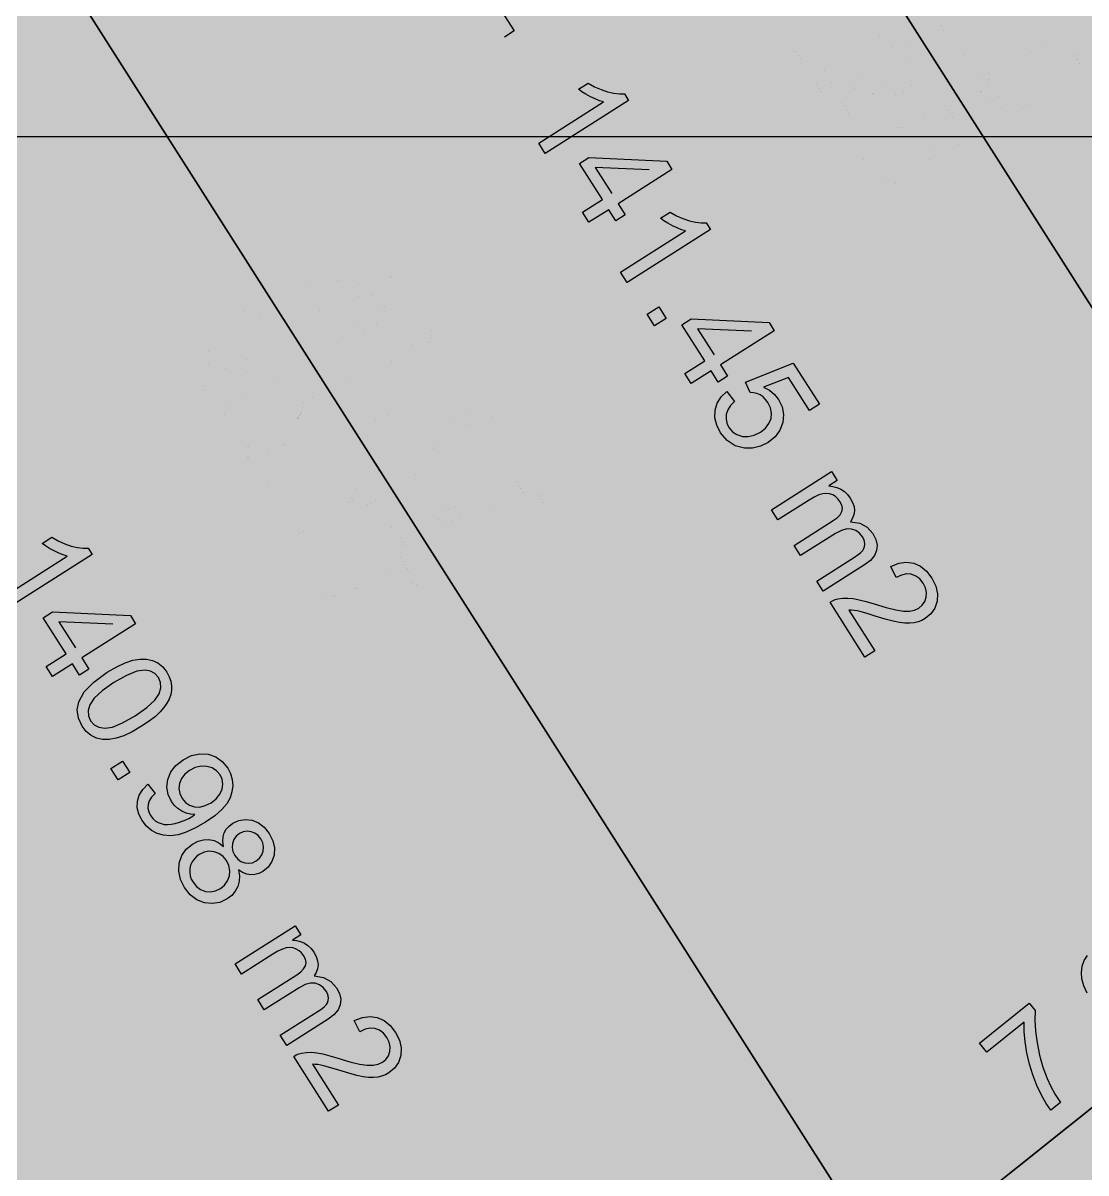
# Model space of a CAD drawing. Extents: x -5280327 to 29700, y -3925683 to 5564800.
# Drawn here: x 20297 to 20720.4, y 3385.5 to 3843.6 of the extents above; entities that cross this region are included whole.
import ezdxf

# ---------------------------------------------------------------- set-up
doc = ezdxf.new("R2010")
doc.units = 0
doc.linetypes.add('6', pattern=[2640.874023, 1320.437012, -1320.437012])
doc.layers.get('0').update_dxf_attribs({"linetype": 'CONTINUOUS'})
doc.layers.add('31_PREDIOS_TOTAL', color=7, linetype='CONTINUOUS')
doc.layers.add('LOTES', color=7, linetype='CONTINUOUS')

msp = doc.modelspace()

# ---------------------------------------------------------------- linework, layer by layer
at = {"color": 7, "linetype": '6', "const_width": 10343.08}
msp.add_lwpolyline([(0, 29405.62), (24528.32, 0)], dxfattribs=at)
msp.add_lwpolyline([(0, 29405.62), (24528.32, 0)], dxfattribs=at)
at = {"color": 7}
msp.add_lwpolyline([(20799.33, 4489.43), (20779.55, 4415.95), (20805.44, 4355.76), (21189.96, 3805.95), (20930.45, 3577.46), (20857.26, 3519), (20652.15, 3355.2), (20641.84, 3346.88), (20427.13, 3173.65), (20212.42, 3000.41), (20189.64, 2982.03), (19991.04, 2837.64), (19768.88, 2676.11), (19556.14, 2521.45), (19546.62, 2514.72), (19322.46, 2356.33), (19098.3, 2197.94), (18722.23, 2788.53), (20799.33, 4489.43)], dxfattribs=at)
msp.add_polyline3d([(18722.23, 2788.53, 33030.86), (19098.3, 2197.94, 33030.86), (19556.14, 2521.45, 33030.86), (20189.64, 2982.03, 33030.86), (20652.15, 3355.2, 33030.86), (20930.45, 3577.46, 33030.86), (21189.96, 3805.95, 33030.86), (20805.44, 4355.76, 33030.86), (20779.55, 4415.95, 33030.86), (20799.33, 4489.43, 33030.86), (21142.34, 4964.97, 33030.86), (21651.22, 5592.52, 33030.86), (22126.06, 6189.91, 33030.86), (22856.18, 7079.67, 33030.86), (22774.56, 7470.11, 33030.86), (22780.59, 7770.15, 33030.86), (22783.68, 8211.55, 33030.86), (22849.99, 8761.66, 33030.86), (22890.09, 9444.59, 33030.86), (22922.17, 9932, 33030.86), (22937.37, 10412.64, 33030.86), (22852.51, 10630.94, 33030.86)], dxfattribs=at)
at = {"layer": '31_PREDIOS_TOTAL', "color": 7, "const_width": 0.00153}
for points in [[(20674.14, 3832.77), (20670.24, 3830.29), (20656.33, 3852.13)], [(20663.82, 3848.98), (20674.14, 3832.77)], [(20628.43, 3803.67), (20624.54, 3801.19), (20610.63, 3823.03), (20610.63, 3823.03), (20611.62, 3823.61), (20612.66, 3824.05), (20613.75, 3824.35), (20613.75, 3824.35), (20615.65, 3824.62), (20617.69, 3824.67), (20619.84, 3824.48), (20619.84, 3824.48), (20622.26, 3824.04), (20625.05, 3823.33), (20628.23, 3822.35), (20628.23, 3822.35), (20633.01, 3820.9), (20636.88, 3819.96), (20639.86, 3819.53), (20639.86, 3819.53), (20642.22, 3819.55), (20644.25, 3819.96), (20645.94, 3820.74), (20645.94, 3820.74), (20647.34, 3821.91), (20648.33, 3823.34), (20648.91, 3825.06), (20648.91, 3825.06), (20649.03, 3826.91), (20648.62, 3828.76), (20647.71, 3830.61), (20647.71, 3830.61), (20646.35, 3832.31), (20644.77, 3833.5), (20642.96, 3834.18), (20642.96, 3834.18), (20641.02, 3834.31), (20639.02, 3833.87), (20636.96, 3832.86), (20634.74, 3837.3), (20634.74, 3837.3), (20637.95, 3838.57), (20641, 3839.01), (20643.9, 3838.6), (20643.9, 3838.6), (20646.58, 3837.39), (20648.99, 3835.41), (20651.12, 3832.66), (20651.12, 3832.66), (20652.71, 3829.52), (20653.43, 3826.45), (20653.28, 3823.45), (20653.28, 3823.45), (20652.36, 3820.7), (20650.77, 3818.39), (20648.51, 3816.52), (20648.51, 3816.52), (20647.14, 3815.77), (20645.66, 3815.21), (20644.09, 3814.85), (20644.09, 3814.85), (20642.37, 3814.68), (20640.46, 3814.72), (20638.34, 3814.97), (20638.34, 3814.97), (20635.78, 3815.49), (20632.52, 3816.34), (20628.55, 3817.52), (20628.55, 3817.52), (20625.36, 3818.5), (20622.98, 3819.18), (20621.41, 3819.56), (20621.41, 3819.56), (20620.26, 3819.75), (20619.16, 3819.85), (20618.12, 3819.88), (20628.43, 3803.67)], [(20681.66, 3831.45), (20684.73, 3827.42), (20684.73, 3827.42), (20683.12, 3825.76), (20682.03, 3824.03), (20681.46, 3822.25), (20681.46, 3822.25), (20681.37, 3820.47), (20681.73, 3818.75), (20682.54, 3817.09), (20682.54, 3817.09), (20683.96, 3815.4), (20685.75, 3814.21), (20687.9, 3813.54), (20687.9, 3813.54), (20690.25, 3813.45), (20692.64, 3814.02), (20695.05, 3815.24), (20695.05, 3815.24), (20697.07, 3816.83), (20698.48, 3818.64), (20699.29, 3820.68), (20699.29, 3820.68), (20699.49, 3822.82), (20699.07, 3824.95), (20698.04, 3827.06), (20698.04, 3827.06), (20697.14, 3828.26), (20696.09, 3829.25), (20694.9, 3830.03), (20694.9, 3830.03), (20693.63, 3830.59), (20692.33, 3830.93), (20691.01, 3831.04), (20689.08, 3835.16), (20708.09, 3842.77), (20718.55, 3826.34), (20714.67, 3823.87), (20706.28, 3837.06), (20696.27, 3833.18), (20696.27, 3833.18), (20698.7, 3831.9), (20700.72, 3830.26), (20702.32, 3828.26), (20702.32, 3828.26), (20703.72, 3825.32), (20704.27, 3822.25), (20703.97, 3819.05), (20703.97, 3819.05), (20702.83, 3816.01), (20700.89, 3813.38), (20698.15, 3811.17), (20698.15, 3811.17), (20695.11, 3809.64), (20691.98, 3808.87), (20688.74, 3808.85), (20688.74, 3808.85), (20685, 3809.8), (20681.82, 3811.85), (20679.2, 3814.97), (20679.2, 3814.97), (20677.69, 3817.97), (20676.97, 3820.96), (20677.04, 3823.93), (20677.04, 3823.93), (20677.87, 3826.75), (20679.41, 3829.26), (20681.66, 3831.45)], [(20604.25, 3833.06), (20608.87, 3836), (20611.81, 3831.38), (20607.19, 3828.44), (20604.25, 3833.06)], [(20635.96, 3802.35), (20639.03, 3798.32), (20639.03, 3798.32), (20637.42, 3796.66), (20636.33, 3794.93), (20635.75, 3793.15), (20635.75, 3793.15), (20635.67, 3791.37), (20636.03, 3789.65), (20636.84, 3787.99), (20636.84, 3787.99), (20638.26, 3786.3), (20640.05, 3785.11), (20642.2, 3784.44), (20642.2, 3784.44), (20644.55, 3784.35), (20646.93, 3784.92), (20649.35, 3786.14), (20649.35, 3786.14), (20651.36, 3787.73), (20652.78, 3789.54), (20653.59, 3791.58), (20653.59, 3791.58), (20653.79, 3793.72), (20653.37, 3795.85), (20652.34, 3797.96), (20652.34, 3797.96), (20651.44, 3799.16), (20650.39, 3800.15), (20649.2, 3800.93), (20649.2, 3800.93), (20647.92, 3801.49), (20646.63, 3801.83), (20645.31, 3801.94), (20643.38, 3806.06), (20662.39, 3813.67), (20672.85, 3797.24), (20668.97, 3794.77), (20660.58, 3807.96), (20650.57, 3804.08), (20650.57, 3804.08), (20653, 3802.8), (20655.02, 3801.16), (20656.61, 3799.16), (20656.61, 3799.16), (20658.02, 3796.21), (20658.57, 3793.14), (20658.27, 3789.95), (20658.27, 3789.95), (20657.13, 3786.9), (20655.19, 3784.28), (20652.45, 3782.07), (20652.45, 3782.07), (20649.41, 3780.54), (20646.27, 3779.77), (20643.04, 3779.75), (20643.04, 3779.75), (20639.29, 3780.7), (20636.12, 3782.74), (20633.5, 3785.87), (20633.5, 3785.87), (20631.99, 3788.87), (20631.26, 3791.86), (20631.34, 3794.83), (20631.34, 3794.83), (20632.17, 3797.65), (20633.71, 3800.16), (20635.96, 3802.35)], [(20418.76, 3723.4), (20414.86, 3720.92), (20400.96, 3742.76), (20400.96, 3742.76), (20401.94, 3743.34), (20402.98, 3743.78), (20404.07, 3744.08), (20404.07, 3744.08), (20405.98, 3744.35), (20408.01, 3744.39), (20410.17, 3744.2), (20410.17, 3744.2), (20412.58, 3743.76), (20415.38, 3743.06), (20418.55, 3742.08), (20418.55, 3742.08), (20423.33, 3740.62), (20427.21, 3739.68), (20430.18, 3739.26), (20430.18, 3739.26), (20432.54, 3739.28), (20434.57, 3739.69), (20436.27, 3740.47), (20436.27, 3740.47), (20437.67, 3741.63), (20438.66, 3743.07), (20439.24, 3744.79), (20439.24, 3744.79), (20439.35, 3746.64), (20438.95, 3748.49), (20438.03, 3750.34), (20438.03, 3750.34), (20436.68, 3752.04), (20435.09, 3753.22), (20433.29, 3753.91), (20433.29, 3753.91), (20431.34, 3754.04), (20429.34, 3753.6), (20427.29, 3752.59), (20425.06, 3757.03), (20425.06, 3757.03), (20428.27, 3758.3), (20431.33, 3758.74), (20434.22, 3758.33), (20434.22, 3758.33), (20436.9, 3757.12), (20439.31, 3755.14), (20441.45, 3752.38), (20441.45, 3752.38), (20443.03, 3749.25), (20443.75, 3746.18), (20443.6, 3743.18), (20443.6, 3743.18), (20442.69, 3740.43), (20441.1, 3738.12), (20438.83, 3736.25), (20438.83, 3736.25), (20437.46, 3735.5), (20435.99, 3734.94), (20434.42, 3734.58), (20434.42, 3734.58), (20432.7, 3734.41), (20430.78, 3734.45), (20428.67, 3734.7), (20428.67, 3734.7), (20426.11, 3735.22), (20422.84, 3736.07), (20418.87, 3737.25), (20418.87, 3737.25), (20415.68, 3738.23), (20413.3, 3738.91), (20411.73, 3739.29), (20411.73, 3739.29), (20410.59, 3739.48), (20409.49, 3739.58), (20408.44, 3739.6), (20418.76, 3723.4)], [(20372.17, 3693.74), (20368.27, 3691.25), (20354.37, 3713.09), (20354.37, 3713.09), (20355.35, 3713.67), (20356.39, 3714.11), (20357.49, 3714.41), (20357.49, 3714.41), (20359.39, 3714.69), (20361.42, 3714.73), (20363.58, 3714.54), (20363.58, 3714.54), (20365.99, 3714.1), (20368.79, 3713.39), (20371.96, 3712.42), (20371.96, 3712.42), (20376.74, 3710.96), (20380.62, 3710.02), (20383.59, 3709.59), (20383.59, 3709.59), (20385.95, 3709.62), (20387.98, 3710.02), (20389.68, 3710.81), (20389.68, 3710.81), (20391.08, 3711.97), (20392.07, 3713.41), (20392.65, 3715.12), (20392.65, 3715.12), (20392.76, 3716.97), (20392.36, 3718.82), (20391.44, 3720.67), (20391.44, 3720.67), (20390.09, 3722.37), (20388.51, 3723.56), (20386.7, 3724.24), (20386.7, 3724.24), (20384.75, 3724.38), (20382.75, 3723.94), (20380.7, 3722.92), (20378.47, 3727.36), (20378.47, 3727.36), (20381.68, 3728.64), (20384.74, 3729.07), (20387.63, 3728.67), (20387.63, 3728.67), (20390.31, 3727.46), (20392.72, 3725.47), (20394.86, 3722.72), (20394.86, 3722.72), (20396.44, 3719.58), (20397.16, 3716.51), (20397.01, 3713.51), (20397.01, 3713.51), (20396.1, 3710.77), (20394.51, 3708.45), (20392.24, 3706.58), (20392.24, 3706.58), (20390.87, 3705.83), (20389.4, 3705.28), (20387.83, 3704.91), (20387.83, 3704.91), (20386.11, 3704.74), (20384.19, 3704.78), (20382.08, 3705.03), (20382.08, 3705.03), (20379.52, 3705.55), (20376.25, 3706.4), (20372.28, 3707.59), (20372.28, 3707.59), (20369.1, 3708.57), (20366.71, 3709.25), (20365.14, 3709.62), (20365.14, 3709.62), (20364, 3709.81), (20362.9, 3709.92), (20361.85, 3709.94), (20372.17, 3693.74)], [(20433.92, 3726.94), (20433.92, 3726.94), (20437.66, 3729.14), (20441.06, 3730.74), (20444.12, 3731.74), (20444.12, 3731.74), (20446.92, 3732.21), (20449.51, 3732.19), (20451.91, 3731.67), (20451.91, 3731.67), (20454.09, 3730.63), (20456, 3729.05), (20457.66, 3726.92), (20457.66, 3726.92), (20458.62, 3725.14), (20459.26, 3723.36), (20459.56, 3721.57), (20459.56, 3721.57), (20459.54, 3719.79), (20459.22, 3718.03), (20458.58, 3716.3), (20458.58, 3716.3), (20457.66, 3714.57), (20456.45, 3712.84), (20454.98, 3711.12), (20454.98, 3711.12), (20453.08, 3709.33), (20450.64, 3707.43), (20447.64, 3705.4), (20447.64, 3705.4), (20443.93, 3703.22), (20440.55, 3701.63), (20437.5, 3700.62), (20437.5, 3700.62), (20434.7, 3700.14), (20432.1, 3700.16), (20429.7, 3700.67), (20429.7, 3700.67), (20427.52, 3701.71), (20425.59, 3703.3), (20423.93, 3705.44), (20423.93, 3705.44), (20422.42, 3708.64), (20421.97, 3711.87), (20422.57, 3715.12), (20422.57, 3715.12), (20424.74, 3719.06), (20428.53, 3723), (20433.92, 3726.94)], [(20436.58, 3722.78), (20431.89, 3719.5), (20428.69, 3716.56), (20426.96, 3713.98), (20426.96, 3713.98), (20426.34, 3711.66), (20426.44, 3709.52), (20427.26, 3707.56), (20427.26, 3707.56), (20428.69, 3705.99), (20430.58, 3705), (20432.96, 3704.59), (20432.96, 3704.59), (20436.03, 3705.06), (20440.04, 3706.72), (20444.99, 3709.57), (20444.99, 3709.57), (20449.68, 3712.86), (20452.89, 3715.79), (20454.61, 3718.38), (20454.61, 3718.38), (20455.23, 3720.7), (20455.12, 3722.85), (20454.27, 3724.83), (20454.27, 3724.83), (20452.91, 3726.4), (20451.17, 3727.38), (20449.07, 3727.78), (20449.07, 3727.78), (20445.74, 3727.3), (20441.58, 3725.63), (20436.58, 3722.78)], [(20387.33, 3697.28), (20387.33, 3697.28), (20391.07, 3699.47), (20394.47, 3701.07), (20397.53, 3702.08), (20397.53, 3702.08), (20400.33, 3702.55), (20402.92, 3702.52), (20405.32, 3702), (20405.32, 3702), (20407.5, 3700.97), (20409.41, 3699.38), (20411.07, 3697.25), (20411.07, 3697.25), (20412.04, 3695.48), (20412.67, 3693.7), (20412.97, 3691.91), (20412.97, 3691.91), (20412.96, 3690.13), (20412.63, 3688.37), (20411.99, 3686.63), (20411.99, 3686.63), (20411.07, 3684.9), (20409.86, 3683.18), (20408.39, 3681.45), (20408.39, 3681.45), (20406.5, 3679.67), (20404.05, 3677.76), (20401.05, 3675.74), (20401.05, 3675.74), (20397.34, 3673.56), (20393.96, 3671.96), (20390.91, 3670.95), (20390.91, 3670.95), (20388.11, 3670.48), (20385.52, 3670.5), (20383.11, 3671.01), (20383.11, 3671.01), (20380.93, 3672.04), (20379.01, 3673.63), (20377.34, 3675.77), (20377.34, 3675.77), (20375.84, 3678.97), (20375.38, 3682.2), (20375.98, 3685.46), (20375.98, 3685.46), (20378.15, 3689.39), (20381.94, 3693.33), (20387.33, 3697.28)], [(20389.99, 3693.11), (20385.31, 3689.83), (20382.1, 3686.9), (20380.37, 3684.31), (20380.37, 3684.31), (20379.75, 3681.99), (20379.85, 3679.85), (20380.67, 3677.9), (20380.67, 3677.9), (20382.1, 3676.32), (20384, 3675.33), (20386.37, 3674.92), (20386.37, 3674.92), (20389.45, 3675.39), (20393.46, 3677.05), (20398.4, 3679.9), (20398.4, 3679.9), (20403.09, 3683.19), (20406.3, 3686.13), (20408.02, 3688.71), (20408.02, 3688.71), (20408.64, 3691.03), (20408.53, 3693.18), (20407.69, 3695.16), (20407.69, 3695.16), (20406.32, 3696.73), (20404.58, 3697.72), (20402.48, 3698.12), (20402.48, 3698.12), (20399.16, 3697.64), (20394.99, 3695.97), (20389.99, 3693.11)], [(20435.42, 3688.63), (20440.04, 3691.57), (20442.99, 3686.95), (20438.37, 3684.01), (20435.42, 3688.63)], [(20451.87, 3662.8), (20449.29, 3666.86), (20475.13, 3683.32), (20475.13, 3683.32), (20473.52, 3683.8), (20471.77, 3684.49), (20469.89, 3685.38), (20469.89, 3685.38), (20468.06, 3686.37), (20466.46, 3687.35), (20465.08, 3688.31), (20469, 3690.81), (20469, 3690.81), (20471.52, 3689.37), (20474.08, 3688.21), (20476.66, 3687.33), (20476.66, 3687.33), (20479.14, 3686.75), (20481.38, 3686.49), (20483.38, 3686.54), (20485.04, 3683.92), (20451.87, 3662.8)], [(20487.37, 3670.42), (20491.26, 3672.91), (20504.88, 3651.52), (20501.73, 3649.51), (20501.73, 3649.51), (20497.91, 3650.03), (20493.61, 3650.22), (20488.82, 3650.08), (20488.82, 3650.08), (20483.86, 3649.61), (20479.03, 3648.77), (20474.32, 3647.58), (20474.32, 3647.58), (20471.02, 3646.48), (20467.66, 3645.07), (20464.25, 3643.35), (20461.6, 3647.52), (20461.6, 3647.52), (20464.5, 3649.09), (20467.97, 3650.58), (20471.99, 3651.99), (20471.99, 3651.99), (20476.34, 3653.19), (20480.78, 3654.04), (20485.32, 3654.57), (20485.32, 3654.57), (20489.74, 3654.76), (20493.86, 3654.66), (20497.67, 3654.24), (20487.37, 3670.42)], [(20388.84, 3658.96), (20393.45, 3661.9), (20396.4, 3657.28), (20391.78, 3654.34), (20388.84, 3658.96)], [(20405.28, 3633.14), (20402.7, 3637.19), (20428.54, 3653.65), (20428.54, 3653.65), (20426.93, 3654.14), (20425.18, 3654.82), (20423.3, 3655.71), (20423.3, 3655.71), (20421.47, 3656.7), (20419.87, 3657.68), (20418.49, 3658.65), (20422.41, 3661.15), (20422.41, 3661.15), (20424.94, 3659.7), (20427.49, 3658.54), (20430.07, 3657.66), (20430.07, 3657.66), (20432.55, 3657.09), (20434.79, 3656.82), (20436.79, 3656.87), (20438.45, 3654.26), (20405.28, 3633.14)], [(20440.78, 3640.76), (20444.67, 3643.24), (20458.29, 3621.85), (20455.14, 3619.85), (20455.14, 3619.85), (20451.32, 3620.36), (20447.02, 3620.55), (20442.23, 3620.42), (20442.23, 3620.42), (20437.27, 3619.94), (20432.44, 3619.11), (20427.73, 3617.92), (20427.73, 3617.92), (20424.43, 3616.81), (20421.07, 3615.4), (20417.66, 3613.69), (20415.01, 3617.86), (20415.01, 3617.86), (20417.92, 3619.43), (20421.38, 3620.91), (20425.4, 3622.32), (20425.4, 3622.32), (20429.75, 3623.52), (20434.19, 3624.38), (20438.73, 3624.9), (20438.73, 3624.9), (20443.15, 3625.1), (20447.27, 3624.99), (20451.08, 3624.58), (20440.78, 3640.76)]]:
    msp.add_lwpolyline(points, dxfattribs=at)
at = {"layer": '31_PREDIOS_TOTAL', "color": 7}
for points in [[(20474.9, 3859.8, 33030.86), (20478.69, 3862.2, 33030.86), (20492.55, 3840.37, 33030.86), (20488.76, 3837.97, 33030.86)], [(20504.97, 3791.64, 33030.86), (20502.39, 3795.7, 33030.86), (20528.26, 3812.13, 33030.86), (20528.26, 3812.13, 33030.86), (20526.64, 3812.61, 33030.86), (20524.9, 3813.3, 33030.86), (20523.02, 3814.2, 33030.86), (20523.02, 3814.2, 33030.86), (20521.2, 3815.19, 33030.86), (20519.59, 3816.17, 33030.86), (20518.21, 3817.14, 33030.86), (20522.14, 3819.63, 33030.86), (20522.14, 3819.63, 33030.86), (20524.66, 3818.18, 33030.86), (20527.21, 3817.02, 33030.86), (20529.8, 3816.14, 33030.86), (20529.8, 3816.14, 33030.86), (20532.27, 3815.56, 33030.86), (20534.51, 3815.29, 33030.86), (20536.51, 3815.33, 33030.86), (20538.17, 3812.72, 33030.86), (20504.97, 3791.64, 33030.86)], [(20519.83, 3768.23, 33030.86), (20527.75, 3773.26, 33030.86), (20518.64, 3787.6, 33030.86), (20522.36, 3789.96, 33030.86), (20553.37, 3788.48, 33030.86), (20555.47, 3785.16, 33030.86), (20534.04, 3771.56, 33030.86), (20536.88, 3767.09, 33030.86), (20533.16, 3764.73, 33030.86), (20530.32, 3769.2, 33030.86), (20522.41, 3764.17, 33030.86), (20519.83, 3768.23, 33030.86)], [(20546.38, 3785.08, 33030.86), (20524.9, 3785.97, 33030.86), (20531.47, 3775.62, 33030.86)], [(20537.58, 3740.26, 33030.86), (20535, 3744.32, 33030.86), (20560.88, 3760.74, 33030.86), (20560.88, 3760.74, 33030.86), (20559.26, 3761.23, 33030.86), (20557.51, 3761.92, 33030.86), (20555.64, 3762.81, 33030.86), (20555.64, 3762.81, 33030.86), (20553.81, 3763.8, 33030.86), (20552.21, 3764.78, 33030.86), (20550.83, 3765.76, 33030.86), (20554.75, 3768.25, 33030.86), (20554.75, 3768.25, 33030.86), (20557.28, 3766.8, 33030.86), (20559.83, 3765.63, 33030.86), (20562.41, 3764.76, 33030.86), (20562.41, 3764.76, 33030.86), (20564.89, 3764.18, 33030.86), (20567.13, 3763.91, 33030.86), (20569.12, 3763.95, 33030.86), (20570.78, 3761.34, 33030.86), (20537.58, 3740.26, 33030.86)], [(20545.63, 3727.59, 33030.86), (20550.25, 3730.52, 33030.86), (20553.19, 3725.9, 33030.86), (20548.56, 3722.96, 33030.86), (20545.63, 3727.59, 33030.86)], [(20560.59, 3704.01, 33030.86), (20568.51, 3709.04, 33030.86), (20559.4, 3723.39, 33030.86), (20563.12, 3725.75, 33030.86), (20594.13, 3724.26, 33030.86), (20596.23, 3720.94, 33030.86), (20574.81, 3707.34, 33030.86), (20577.64, 3702.88, 33030.86), (20573.92, 3700.51, 33030.86), (20571.08, 3704.98, 33030.86), (20563.17, 3699.95, 33030.86), (20560.59, 3704.01, 33030.86)], [(20587.14, 3720.87, 33030.86), (20565.66, 3721.76, 33030.86), (20572.23, 3711.4, 33030.86)], [(20577.3, 3696.84, 33030.86), (20580.36, 3692.8, 33030.86), (20580.36, 3692.8, 33030.86), (20578.75, 3691.14, 33030.86), (20577.65, 3689.42, 33030.86), (20577.08, 3687.63, 33030.86), (20577.08, 3687.63, 33030.86), (20576.99, 3685.85, 33030.86), (20577.35, 3684.13, 33030.86), (20578.15, 3682.48, 33030.86), (20578.15, 3682.48, 33030.86), (20579.58, 3680.78, 33030.86), (20581.36, 3679.59, 33030.86), (20583.51, 3678.92, 33030.86), (20583.51, 3678.92, 33030.86), (20585.86, 3678.83, 33030.86), (20588.25, 3679.39, 33030.86), (20590.67, 3680.61, 33030.86), (20590.67, 3680.61, 33030.86), (20592.68, 3682.19, 33030.86), (20594.1, 3684, 33030.86), (20594.91, 3686.04, 33030.86), (20594.91, 3686.04, 33030.86), (20595.11, 3688.18, 33030.86), (20594.7, 3690.31, 33030.86), (20593.67, 3692.42, 33030.86), (20593.67, 3692.42, 33030.86), (20592.77, 3693.63, 33030.86), (20591.73, 3694.62, 33030.86), (20590.54, 3695.4, 33030.86), (20590.54, 3695.4, 33030.86), (20589.26, 3695.96, 33030.86), (20587.97, 3696.3, 33030.86), (20586.65, 3696.41, 33030.86), (20584.73, 3700.54, 33030.86), (20603.74, 3708.12, 33030.86), (20614.18, 3691.67, 33030.86), (20610.3, 3689.21, 33030.86), (20601.92, 3702.41, 33030.86), (20591.91, 3698.55, 33030.86), (20591.91, 3698.55, 33030.86), (20594.34, 3697.26, 33030.86), (20596.35, 3695.62, 33030.86), (20597.95, 3693.62, 33030.86), (20597.95, 3693.62, 33030.86), (20599.35, 3690.67, 33030.86), (20599.9, 3687.6, 33030.86), (20599.59, 3684.4, 33030.86), (20599.59, 3684.4, 33030.86), (20598.45, 3681.36, 33030.86), (20596.5, 3678.74, 33030.86), (20593.76, 3676.53, 33030.86), (20593.76, 3676.53, 33030.86), (20590.72, 3675.01, 33030.86), (20587.58, 3674.24, 33030.86), (20584.34, 3674.22, 33030.86), (20584.34, 3674.22, 33030.86), (20580.6, 3675.18, 33030.86), (20577.43, 3677.23, 33030.86), (20574.82, 3680.36, 33030.86), (20574.82, 3680.36, 33030.86), (20573.3, 3683.36, 33030.86), (20572.59, 3686.35, 33030.86), (20572.67, 3689.33, 33030.86), (20572.67, 3689.33, 33030.86), (20573.5, 3692.14, 33030.86), (20575.04, 3694.64, 33030.86), (20577.3, 3696.84, 33030.86)], [(20595.07, 3649.7, 33030.86), (20619.02, 3664.91, 33030.86), (20621.32, 3661.27, 33030.86), (20617.96, 3659.14, 33030.86), (20617.96, 3659.14, 33030.86), (20619.59, 3659, 33030.86), (20621.17, 3658.6, 33030.86), (20622.7, 3657.94, 33030.86), (20622.7, 3657.94, 33030.86), (20624.12, 3657.01, 33030.86), (20625.38, 3655.82, 33030.86), (20626.48, 3654.36, 33030.86), (20626.48, 3654.36, 33030.86), (20627.41, 3652.61, 33030.86), (20627.97, 3650.92, 33030.86), (20628.14, 3649.29, 33030.86), (20628.14, 3649.29, 33030.86), (20627.96, 3647.74, 33030.86), (20627.43, 3646.28, 33030.86), (20626.58, 3644.93, 33030.86), (20626.58, 3644.93, 33030.86), (20630.23, 3644.32, 33030.86), (20633.19, 3642.74, 33030.86), (20635.47, 3640.19, 33030.86), (20635.47, 3640.19, 33030.86), (20636.64, 3637.86, 33030.86), (20637.14, 3635.61, 33030.86), (20636.97, 3633.46, 33030.86), (20636.97, 3633.46, 33030.86), (20636.1, 3631.41, 33030.86), (20634.48, 3629.48, 33030.86), (20632.11, 3627.68, 33030.86), (20615.67, 3617.24, 33030.86), (20613.11, 3621.28, 33030.86), (20628.19, 3630.86, 33030.86), (20628.19, 3630.86, 33030.86), (20629.64, 3631.84, 33030.86), (20630.73, 3632.71, 33030.86), (20631.45, 3633.48, 33030.86), (20631.45, 3633.48, 33030.86), (20631.91, 3634.24, 33030.86), (20632.18, 3635.08, 33030.86), (20632.27, 3636.01, 33030.86), (20632.27, 3636.01, 33030.86), (20632.17, 3636.97, 33030.86), (20631.87, 3637.92, 33030.86), (20631.38, 3638.86, 33030.86), (20631.38, 3638.86, 33030.86), (20630.18, 3640.33, 33030.86), (20628.73, 3641.37, 33030.86), (20627.03, 3641.99, 33030.86), (20627.03, 3641.99, 33030.86), (20625.1, 3642.06, 33030.86), (20622.95, 3641.48, 33030.86), (20620.59, 3640.24, 33030.86), (20606.68, 3631.41, 33030.86), (20604.1, 3635.47, 33030.86), (20619.66, 3645.35, 33030.86), (20619.66, 3645.35, 33030.86), (20621.25, 3646.51, 33030.86), (20622.39, 3647.7, 33030.86), (20623.09, 3648.92, 33030.86), (20623.09, 3648.92, 33030.86), (20623.34, 3650.2, 33030.86), (20623.1, 3651.57, 33030.86), (20622.38, 3653.02, 33030.86), (20622.38, 3653.02, 33030.86), (20621.58, 3654.07, 33030.86), (20620.61, 3654.94, 33030.86), (20619.47, 3655.62, 33030.86), (20619.47, 3655.62, 33030.86), (20618.22, 3656.06, 33030.86), (20616.89, 3656.21, 33030.86), (20615.49, 3656.05, 33030.86), (20615.49, 3656.05, 33030.86), (20613.93, 3655.57, 33030.86), (20612.13, 3654.73, 33030.86), (20610.07, 3653.53, 33030.86), (20597.64, 3645.64, 33030.86), (20595.07, 3649.7, 33030.86)], [(20291.35, 3610.72, 33030.86), (20288.77, 3614.78, 33030.86), (20314.64, 3631.21, 33030.86), (20314.64, 3631.21, 33030.86), (20313.02, 3631.69, 33030.86), (20311.28, 3632.38, 33030.86), (20309.4, 3633.28, 33030.86), (20309.4, 3633.28, 33030.86), (20307.57, 3634.27, 33030.86), (20305.97, 3635.25, 33030.86), (20304.59, 3636.22, 33030.86), (20308.52, 3638.71, 33030.86), (20308.52, 3638.71, 33030.86), (20311.04, 3637.26, 33030.86), (20313.59, 3636.1, 33030.86), (20316.17, 3635.22, 33030.86), (20316.17, 3635.22, 33030.86), (20318.65, 3634.64, 33030.86), (20320.89, 3634.37, 33030.86), (20322.89, 3634.41, 33030.86), (20324.55, 3631.8, 33030.86), (20291.35, 3610.72, 33030.86)], [(20636.22, 3593.49, 33030.86), (20632.32, 3591.01, 33030.86), (20618.45, 3612.87, 33030.86), (20618.45, 3612.87, 33030.86), (20619.43, 3613.45, 33030.86), (20620.47, 3613.89, 33030.86), (20621.57, 3614.18, 33030.86), (20621.57, 3614.18, 33030.86), (20623.47, 3614.46, 33030.86), (20625.5, 3614.5, 33030.86), (20627.66, 3614.3, 33030.86), (20627.66, 3614.3, 33030.86), (20630.07, 3613.86, 33030.86), (20632.87, 3613.15, 33030.86), (20636.04, 3612.17, 33030.86), (20636.04, 3612.17, 33030.86), (20640.82, 3610.71, 33030.86), (20644.69, 3609.76, 33030.86), (20647.67, 3609.33, 33030.86), (20647.67, 3609.33, 33030.86), (20650.03, 3609.35, 33030.86), (20652.05, 3609.75, 33030.86), (20653.75, 3610.53, 33030.86), (20653.75, 3610.53, 33030.86), (20655.16, 3611.69, 33030.86), (20656.15, 3613.13, 33030.86), (20656.73, 3614.84, 33030.86), (20656.73, 3614.84, 33030.86), (20656.85, 3616.7, 33030.86), (20656.45, 3618.55, 33030.86), (20655.53, 3620.4, 33030.86), (20655.53, 3620.4, 33030.86), (20654.18, 3622.1, 33030.86), (20652.6, 3623.29, 33030.86), (20650.79, 3623.97, 33030.86), (20650.79, 3623.97, 33030.86), (20648.85, 3624.11, 33030.86), (20646.85, 3623.67, 33030.86), (20644.79, 3622.66, 33030.86), (20642.57, 3627.11, 33030.86), (20642.57, 3627.11, 33030.86), (20645.78, 3628.38, 33030.86), (20648.84, 3628.81, 33030.86), (20651.73, 3628.4, 33030.86), (20651.73, 3628.4, 33030.86), (20654.41, 3627.18, 33030.86), (20656.82, 3625.2, 33030.86), (20658.95, 3622.44, 33030.86), (20658.95, 3622.44, 33030.86), (20660.53, 3619.3, 33030.86), (20661.24, 3616.23, 33030.86), (20661.09, 3613.23, 33030.86), (20661.09, 3613.23, 33030.86), (20660.17, 3610.48, 33030.86), (20658.58, 3608.18, 33030.86), (20656.31, 3606.3, 33030.86), (20656.31, 3606.3, 33030.86), (20654.94, 3605.56, 33030.86), (20653.47, 3605, 33030.86), (20651.89, 3604.64, 33030.86), (20651.89, 3604.64, 33030.86), (20650.17, 3604.47, 33030.86), (20648.26, 3604.52, 33030.86), (20646.15, 3604.77, 33030.86), (20646.15, 3604.77, 33030.86), (20643.58, 3605.3, 33030.86), (20640.32, 3606.15, 33030.86), (20636.35, 3607.34, 33030.86), (20636.35, 3607.34, 33030.86), (20633.17, 3608.32, 33030.86), (20630.79, 3609.01, 33030.86), (20629.21, 3609.39, 33030.86), (20629.21, 3609.39, 33030.86), (20628.07, 3609.58, 33030.86), (20626.97, 3609.68, 33030.86), (20625.93, 3609.71, 33030.86), (20636.22, 3593.49, 33030.86)], [(20306.21, 3587.31, 33030.86), (20314.12, 3592.34, 33030.86), (20305.02, 3606.68, 33030.86), (20308.74, 3609.04, 33030.86), (20339.75, 3607.56, 33030.86), (20341.85, 3604.24, 33030.86), (20320.42, 3590.64, 33030.86), (20323.26, 3586.17, 33030.86), (20319.54, 3583.81, 33030.86), (20316.7, 3588.28, 33030.86), (20308.78, 3583.25, 33030.86), (20306.21, 3587.31, 33030.86)], [(20332.75, 3604.16, 33030.86), (20311.27, 3605.05, 33030.86), (20317.85, 3594.7, 33030.86)], [(20330.56, 3584.99, 33030.86), (20330.56, 3584.99, 33030.86), (20334.3, 3587.17, 33030.86), (20337.7, 3588.77, 33030.86), (20340.77, 3589.77, 33030.86), (20340.77, 3589.77, 33030.86), (20343.56, 3590.23, 33030.86), (20346.16, 3590.21, 33030.86), (20348.56, 3589.69, 33030.86), (20348.56, 3589.69, 33030.86), (20350.73, 3588.65, 33030.86), (20352.64, 3587.06, 33030.86), (20354.3, 3584.93, 33030.86), (20354.3, 3584.93, 33030.86), (20355.26, 3583.15, 33030.86), (20355.89, 3581.37, 33030.86), (20356.19, 3579.58, 33030.86), (20356.19, 3579.58, 33030.86), (20356.17, 3577.8, 33030.86), (20355.84, 3576.04, 33030.86), (20355.21, 3574.3, 33030.86), (20355.21, 3574.3, 33030.86), (20354.28, 3572.58, 33030.86), (20353.07, 3570.85, 33030.86), (20351.59, 3569.13, 33030.86), (20351.59, 3569.13, 33030.86), (20349.7, 3567.35, 33030.86), (20347.25, 3565.44, 33030.86), (20344.25, 3563.42, 33030.86), (20344.25, 3563.42, 33030.86), (20340.53, 3561.25, 33030.86), (20337.15, 3559.66, 33030.86), (20334.09, 3558.66, 33030.86), (20334.09, 3558.66, 33030.86), (20331.3, 3558.19, 33030.86), (20328.7, 3558.21, 33030.86), (20326.3, 3558.72, 33030.86), (20326.3, 3558.72, 33030.86), (20324.12, 3559.76, 33030.86), (20322.2, 3561.35, 33030.86), (20320.53, 3563.5, 33030.86), (20320.53, 3563.5, 33030.86), (20319.03, 3566.7, 33030.86), (20318.59, 3569.93, 33030.86), (20319.19, 3573.18, 33030.86), (20319.19, 3573.18, 33030.86), (20321.37, 3577.11, 33030.86), (20325.16, 3581.05, 33030.86), (20330.56, 3584.99, 33030.86)], [(20333.21, 3580.81, 33030.86), (20328.52, 3577.54, 33030.86), (20325.31, 3574.61, 33030.86), (20323.58, 3572.03, 33030.86), (20323.58, 3572.03, 33030.86), (20322.95, 3569.71, 33030.86), (20323.05, 3567.57, 33030.86), (20323.87, 3565.61, 33030.86), (20323.87, 3565.61, 33030.86), (20325.29, 3564.04, 33030.86), (20327.19, 3563.04, 33030.86), (20329.56, 3562.63, 33030.86), (20329.56, 3562.63, 33030.86), (20332.64, 3563.1, 33030.86), (20336.65, 3564.75, 33030.86), (20341.6, 3567.6, 33030.86), (20341.6, 3567.6, 33030.86), (20346.3, 3570.88, 33030.86), (20349.51, 3573.81, 33030.86), (20351.24, 3576.39, 33030.86), (20351.24, 3576.39, 33030.86), (20351.86, 3578.71, 33030.86), (20351.75, 3580.86, 33030.86), (20350.91, 3582.84, 33030.86), (20350.91, 3582.84, 33030.86), (20349.54, 3584.41, 33030.86), (20347.81, 3585.4, 33030.86), (20345.71, 3585.8, 33030.86), (20345.71, 3585.8, 33030.86), (20342.38, 3585.33, 33030.86), (20338.22, 3583.66, 33030.86), (20333.21, 3580.81, 33030.86)], [(20346.74, 3540.35, 33030.86), (20349.58, 3536.68, 33030.86), (20349.58, 3536.68, 33030.86), (20348.18, 3535.19, 33030.86), (20347.25, 3533.72, 33030.86), (20346.79, 3532.25, 33030.86), (20346.79, 3532.25, 33030.86), (20346.75, 3530.79, 33030.86), (20347.09, 3529.34, 33030.86), (20347.82, 3527.88, 33030.86), (20347.82, 3527.88, 33030.86), (20348.68, 3526.74, 33030.86), (20349.66, 3525.83, 33030.86), (20350.76, 3525.14, 33030.86), (20350.76, 3525.14, 33030.86), (20351.96, 3524.66, 33030.86), (20353.21, 3524.37, 33030.86), (20354.52, 3524.28, 33030.86), (20354.52, 3524.28, 33030.86), (20355.95, 3524.39, 33030.86), (20357.56, 3524.7, 33030.86), (20359.35, 3525.23, 33030.86), (20359.35, 3525.23, 33030.86), (20361.2, 3525.93, 33030.86), (20362.98, 3526.77, 33030.86), (20364.7, 3527.77, 33030.86), (20364.7, 3527.77, 33030.86), (20364.91, 3527.9, 33030.86), (20365.17, 3528.08, 33030.86), (20365.49, 3528.31, 33030.86), (20365.49, 3528.31, 33030.86), (20363.7, 3528.45, 33030.86), (20361.95, 3528.89, 33030.86), (20360.24, 3529.63, 33030.86), (20360.24, 3529.63, 33030.86), (20358.65, 3530.65, 33030.86), (20357.28, 3531.92, 33030.86), (20356.13, 3533.44, 33030.86), (20356.13, 3533.44, 33030.86), (20354.81, 3536.24, 33030.86), (20354.34, 3539.19, 33030.86), (20354.7, 3542.27, 33030.86), (20354.7, 3542.27, 33030.86), (20355.89, 3545.25, 33030.86), (20357.91, 3547.85, 33030.86), (20360.74, 3550.1, 33030.86), (20360.74, 3550.1, 33030.86), (20364.09, 3551.76, 33030.86), (20367.41, 3552.48, 33030.86), (20370.72, 3552.27, 33030.86), (20370.72, 3552.27, 33030.86), (20373.79, 3551.21, 33030.86), (20376.38, 3549.38, 33030.86), (20378.51, 3546.79, 33030.86), (20378.51, 3546.79, 33030.86), (20379.64, 3544.58, 33030.86), (20380.31, 3542.24, 33030.86), (20380.52, 3539.79, 33030.86), (20380.52, 3539.79, 33030.86), (20380.23, 3537.31, 33030.86), (20379.44, 3534.91, 33030.86), (20378.14, 3532.58, 33030.86), (20378.14, 3532.58, 33030.86), (20376.17, 3530.25, 33030.86), (20373.36, 3527.82, 33030.86), (20369.72, 3525.29, 33030.86), (20369.72, 3525.29, 33030.86), (20365.68, 3522.94, 33030.86), (20362.03, 3521.27, 33030.86), (20358.75, 3520.26, 33030.86), (20358.75, 3520.26, 33030.86), (20355.77, 3519.86, 33030.86), (20353, 3520.02, 33030.86), (20350.44, 3520.72, 33030.86), (20350.44, 3520.72, 33030.86), (20348.13, 3521.95, 33030.86), (20346.13, 3523.66, 33030.86), (20344.43, 3525.85, 33030.86), (20344.43, 3525.85, 33030.86), (20343.13, 3528.43, 33030.86), (20342.5, 3531, 33030.86), (20342.56, 3533.56, 33030.86), (20342.56, 3533.56, 33030.86), (20343.29, 3536.01, 33030.86), (20344.68, 3538.28, 33030.86), (20346.74, 3540.35, 33030.86)], [(20332.01, 3546.67, 33030.86), (20336.63, 3549.6, 33030.86), (20339.57, 3544.98, 33030.86), (20334.94, 3542.04, 33030.86), (20332.01, 3546.67, 33030.86)], [(20371.88, 3532.99, 33030.86), (20373.92, 3534.58, 33030.86), (20375.38, 3536.37, 33030.86), (20376.25, 3538.38, 33030.86), (20376.25, 3538.38, 33030.86), (20376.55, 3540.43, 33030.86), (20376.29, 3542.35, 33030.86), (20375.46, 3544.16, 33030.86), (20375.46, 3544.16, 33030.86), (20374.12, 3545.73, 33030.86), (20372.39, 3546.83, 33030.86), (20370.26, 3547.47, 33030.86), (20370.26, 3547.47, 33030.86), (20367.93, 3547.56, 33030.86), (20365.6, 3547.01, 33030.86), (20363.26, 3545.84, 33030.86), (20363.26, 3545.84, 33030.86), (20361.42, 3544.37, 33030.86), (20360.11, 3542.65, 33030.86), (20359.34, 3540.68, 33030.86), (20359.34, 3540.68, 33030.86), (20359.11, 3538.61, 33030.86), (20359.45, 3536.63, 33030.86), (20360.35, 3534.72, 33030.86), (20360.35, 3534.72, 33030.86), (20361.69, 3533.09, 33030.86), (20363.33, 3531.96, 33030.86), (20365.26, 3531.34, 33030.86), (20365.26, 3531.34, 33030.86), (20367.39, 3531.27, 33030.86), (20369.6, 3531.82, 33030.86), (20371.88, 3532.99, 33030.86)], [(20376.91, 3515.55, 33030.86), (20376.91, 3515.55, 33030.86), (20376.64, 3517.54, 33030.86), (20376.73, 3519.35, 33030.86), (20377.17, 3520.97, 33030.86), (20377.17, 3520.97, 33030.86), (20377.96, 3522.42, 33030.86), (20379.07, 3523.7, 33030.86), (20380.51, 3524.8, 33030.86), (20380.51, 3524.8, 33030.86), (20382.97, 3525.95, 33030.86), (20385.54, 3526.37, 33030.86), (20388.22, 3526.05, 33030.86), (20388.22, 3526.05, 33030.86), (20390.8, 3525, 33030.86), (20393.08, 3523.22, 33030.86), (20395.06, 3520.71, 33030.86), (20395.06, 3520.71, 33030.86), (20396.49, 3517.84, 33030.86), (20397.13, 3514.98, 33030.86), (20396.97, 3512.15, 33030.86), (20396.97, 3512.15, 33030.86), (20396.1, 3509.54, 33030.86), (20394.62, 3507.36, 33030.86), (20392.52, 3505.62, 33030.86), (20392.52, 3505.62, 33030.86), (20390.97, 3504.82, 33030.86), (20389.38, 3504.38, 33030.86), (20387.75, 3504.29, 33030.86), (20387.75, 3504.29, 33030.86), (20386.1, 3504.56, 33030.86), (20384.45, 3505.23, 33030.86), (20382.8, 3506.28, 33030.86), (20382.8, 3506.28, 33030.86), (20383.19, 3503.91, 33030.86), (20383.1, 3501.69, 33030.86), (20382.54, 3499.61, 33030.86), (20382.54, 3499.61, 33030.86), (20381.53, 3497.74, 33030.86), (20380.1, 3496.09, 33030.86), (20378.27, 3494.67, 33030.86), (20378.27, 3494.67, 33030.86), (20375.38, 3493.31, 33030.86), (20372.37, 3492.8, 33030.86), (20369.23, 3493.15, 33030.86), (20369.23, 3493.15, 33030.86), (20366.23, 3494.34, 33030.86), (20363.6, 3496.36, 33030.86), (20361.34, 3499.21, 33030.86), (20361.34, 3499.21, 33030.86), (20359.72, 3502.47, 33030.86), (20359.02, 3505.71, 33030.86), (20359.22, 3508.95, 33030.86), (20359.22, 3508.95, 33030.86), (20360.26, 3511.94, 33030.86), (20362.03, 3514.47, 33030.86), (20364.55, 3516.53, 33030.86), (20364.55, 3516.53, 33030.86), (20366.7, 3517.64, 33030.86), (20368.84, 3518.24, 33030.86), (20370.99, 3518.33, 33030.86), (20370.99, 3518.33, 33030.86), (20373.08, 3517.91, 33030.86), (20375.05, 3516.98, 33030.86), (20376.91, 3515.55, 33030.86)], [(20383.28, 3520.73, 33030.86), (20381.91, 3519.63, 33030.86), (20380.96, 3518.32, 33030.86), (20380.4, 3516.79, 33030.86), (20380.4, 3516.79, 33030.86), (20380.28, 3515.15, 33030.86), (20380.61, 3513.53, 33030.86), (20381.4, 3511.92, 33030.86), (20381.4, 3511.92, 33030.86), (20382.5, 3510.55, 33030.86), (20383.81, 3509.58, 33030.86), (20385.32, 3509.01, 33030.86), (20385.32, 3509.01, 33030.86), (20386.91, 3508.85, 33030.86), (20388.43, 3509.11, 33030.86), (20389.89, 3509.81, 33030.86), (20389.89, 3509.81, 33030.86), (20391.19, 3510.87, 33030.86), (20392.12, 3512.18, 33030.86), (20392.67, 3513.74, 33030.86), (20392.67, 3513.74, 33030.86), (20392.81, 3515.39, 33030.86), (20392.5, 3516.99, 33030.86), (20391.75, 3518.55, 33030.86), (20391.75, 3518.55, 33030.86), (20390.66, 3519.9, 33030.86), (20389.34, 3520.88, 33030.86), (20387.81, 3521.46, 33030.86), (20387.81, 3521.46, 33030.86), (20386.21, 3521.64, 33030.86), (20384.7, 3521.4, 33030.86), (20383.28, 3520.73, 33030.86)], [(20367.18, 3512.35, 33030.86), (20366.09, 3511.53, 33030.86), (20365.14, 3510.54, 33030.86), (20364.34, 3509.39, 33030.86), (20364.34, 3509.39, 33030.86), (20363.74, 3508.12, 33030.86), (20363.42, 3506.77, 33030.86), (20363.38, 3505.35, 33030.86), (20363.38, 3505.35, 33030.86), (20363.59, 3503.92, 33030.86), (20364.03, 3502.57, 33030.86), (20364.7, 3501.29, 33030.86), (20364.7, 3501.29, 33030.86), (20366.07, 3499.59, 33030.86), (20367.71, 3498.39, 33030.86), (20369.63, 3497.67, 33030.86), (20369.63, 3497.67, 33030.86), (20371.65, 3497.48, 33030.86), (20373.64, 3497.86, 33030.86), (20375.59, 3498.8, 33030.86), (20375.59, 3498.8, 33030.86), (20377.29, 3500.18, 33030.86), (20378.5, 3501.86, 33030.86), (20379.2, 3503.83, 33030.86), (20379.2, 3503.83, 33030.86), (20379.37, 3505.91, 33030.86), (20378.97, 3507.94, 33030.86), (20378.02, 3509.93, 33030.86), (20378.02, 3509.93, 33030.86), (20376.66, 3511.59, 33030.86), (20375.03, 3512.77, 33030.86), (20373.11, 3513.47, 33030.86), (20373.11, 3513.47, 33030.86), (20371.07, 3513.65, 33030.86), (20369.1, 3513.27, 33030.86), (20367.18, 3512.35, 33030.86)], [(20381.44, 3468.78, 33030.86), (20405.4, 3483.99, 33030.86), (20407.7, 3480.35, 33030.86), (20404.34, 3478.22, 33030.86), (20404.34, 3478.22, 33030.86), (20405.97, 3478.08, 33030.86), (20407.55, 3477.68, 33030.86), (20409.08, 3477.02, 33030.86), (20409.08, 3477.02, 33030.86), (20410.5, 3476.09, 33030.86), (20411.76, 3474.9, 33030.86), (20412.85, 3473.44, 33030.86), (20412.85, 3473.44, 33030.86), (20413.79, 3471.69, 33030.86), (20414.35, 3470, 33030.86), (20414.52, 3468.37, 33030.86), (20414.52, 3468.37, 33030.86), (20414.33, 3466.82, 33030.86), (20413.81, 3465.36, 33030.86), (20412.95, 3464.01, 33030.86), (20412.95, 3464.01, 33030.86), (20416.61, 3463.4, 33030.86), (20419.57, 3461.82, 33030.86), (20421.85, 3459.27, 33030.86), (20421.85, 3459.27, 33030.86), (20423.02, 3456.94, 33030.86), (20423.52, 3454.69, 33030.86), (20423.35, 3452.54, 33030.86), (20423.35, 3452.54, 33030.86), (20422.47, 3450.49, 33030.86), (20420.85, 3448.56, 33030.86), (20418.49, 3446.76, 33030.86), (20402.05, 3436.32, 33030.86), (20399.48, 3440.36, 33030.86), (20414.57, 3449.94, 33030.86), (20414.57, 3449.94, 33030.86), (20416.02, 3450.92, 33030.86), (20417.1, 3451.79, 33030.86), (20417.83, 3452.56, 33030.86), (20417.83, 3452.56, 33030.86), (20418.29, 3453.32, 33030.86), (20418.56, 3454.16, 33030.86), (20418.65, 3455.09, 33030.86), (20418.65, 3455.09, 33030.86), (20418.55, 3456.05, 33030.86), (20418.25, 3457, 33030.86), (20417.75, 3457.94, 33030.86), (20417.75, 3457.94, 33030.86), (20416.56, 3459.41, 33030.86), (20415.11, 3460.45, 33030.86), (20413.41, 3461.07, 33030.86), (20413.41, 3461.07, 33030.86), (20411.48, 3461.14, 33030.86), (20409.33, 3460.56, 33030.86), (20406.97, 3459.32, 33030.86), (20393.05, 3450.49, 33030.86), (20390.48, 3454.55, 33030.86), (20406.04, 3464.43, 33030.86), (20406.04, 3464.43, 33030.86), (20407.63, 3465.59, 33030.86), (20408.77, 3466.78, 33030.86), (20409.47, 3468, 33030.86), (20409.47, 3468, 33030.86), (20409.71, 3469.28, 33030.86), (20409.48, 3470.65, 33030.86), (20408.76, 3472.1, 33030.86), (20408.76, 3472.1, 33030.86), (20407.96, 3473.15, 33030.86), (20406.98, 3474.02, 33030.86), (20405.85, 3474.7, 33030.86), (20405.85, 3474.7, 33030.86), (20404.6, 3475.14, 33030.86), (20403.27, 3475.29, 33030.86), (20401.87, 3475.13, 33030.86), (20401.87, 3475.13, 33030.86), (20400.31, 3474.65, 33030.86), (20398.5, 3473.81, 33030.86), (20396.45, 3472.61, 33030.86), (20384.02, 3464.72, 33030.86), (20381.44, 3468.78, 33030.86)], [(20720.87, 3457.15, 33030.86), (20719.54, 3460.08, 33030.86), (20719.54, 3460.08, 33030.86), (20718.77, 3462.81, 33030.86), (20718.52, 3465.4, 33030.86), (20718.78, 3467.84, 33030.86), (20718.78, 3467.84, 33030.86), (20719.57, 3470.11, 33030.86), (20720.94, 3472.18, 33030.86)], [(20680.81, 3433.67, 33030.86), (20677.93, 3437.28, 33030.86), (20697.73, 3453.11, 33030.86), (20700.07, 3450.19, 33030.86), (20700.07, 3450.19, 33030.86), (20699.96, 3446.34, 33030.86), (20700.23, 3442.04, 33030.86), (20700.88, 3437.3, 33030.86), (20700.88, 3437.3, 33030.86), (20701.88, 3432.41, 33030.86), (20703.23, 3427.7, 33030.86), (20704.92, 3423.15, 33030.86), (20704.92, 3423.15, 33030.86), (20706.37, 3419.98, 33030.86), (20708.13, 3416.79, 33030.86), (20710.2, 3413.59, 33030.86), (20706.34, 3410.5, 33030.86), (20706.34, 3410.5, 33030.86), (20704.46, 3413.22, 33030.86), (20702.61, 3416.51, 33030.86), (20700.78, 3420.36, 33030.86), (20700.78, 3420.36, 33030.86), (20699.13, 3424.56, 33030.86), (20697.8, 3428.88, 33030.86), (20696.8, 3433.33, 33030.86), (20696.8, 3433.33, 33030.86), (20696.13, 3437.71, 33030.86), (20695.79, 3441.82, 33030.86), (20695.8, 3445.65, 33030.86), (20680.81, 3433.67, 33030.86)], [(20422.6, 3412.57, 33030.86), (20418.7, 3410.09, 33030.86), (20404.82, 3431.95, 33030.86), (20404.82, 3431.95, 33030.86), (20405.81, 3432.53, 33030.86), (20406.85, 3432.97, 33030.86), (20407.94, 3433.26, 33030.86), (20407.94, 3433.26, 33030.86), (20409.85, 3433.54, 33030.86), (20411.88, 3433.58, 33030.86), (20414.04, 3433.38, 33030.86), (20414.04, 3433.38, 33030.86), (20416.45, 3432.94, 33030.86), (20419.24, 3432.23, 33030.86), (20422.42, 3431.25, 33030.86), (20422.42, 3431.25, 33030.86), (20427.2, 3429.79, 33030.86), (20431.07, 3428.84, 33030.86), (20434.05, 3428.41, 33030.86), (20434.05, 3428.41, 33030.86), (20436.4, 3428.43, 33030.86), (20438.43, 3428.83, 33030.86), (20440.13, 3429.61, 33030.86), (20440.13, 3429.61, 33030.86), (20441.53, 3430.77, 33030.86), (20442.53, 3432.21, 33030.86), (20443.11, 3433.92, 33030.86), (20443.11, 3433.92, 33030.86), (20443.22, 3435.78, 33030.86), (20442.83, 3437.63, 33030.86), (20441.91, 3439.48, 33030.86), (20441.91, 3439.48, 33030.86), (20440.56, 3441.18, 33030.86), (20438.98, 3442.37, 33030.86), (20437.17, 3443.05, 33030.86), (20437.17, 3443.05, 33030.86), (20435.23, 3443.19, 33030.86), (20433.23, 3442.75, 33030.86), (20431.17, 3441.74, 33030.86), (20428.95, 3446.19, 33030.86), (20428.95, 3446.19, 33030.86), (20432.16, 3447.46, 33030.86), (20435.22, 3447.89, 33030.86), (20438.11, 3447.48, 33030.86), (20438.11, 3447.48, 33030.86), (20440.79, 3446.26, 33030.86), (20443.2, 3444.28, 33030.86), (20445.33, 3441.52, 33030.86), (20445.33, 3441.52, 33030.86), (20446.91, 3438.38, 33030.86), (20447.62, 3435.31, 33030.86), (20447.47, 3432.31, 33030.86), (20447.47, 3432.31, 33030.86), (20446.55, 3429.56, 33030.86), (20444.96, 3427.26, 33030.86), (20442.69, 3425.38, 33030.86), (20442.69, 3425.38, 33030.86), (20441.32, 3424.64, 33030.86), (20439.84, 3424.08, 33030.86), (20438.27, 3423.72, 33030.86), (20438.27, 3423.72, 33030.86), (20436.55, 3423.55, 33030.86), (20434.64, 3423.6, 33030.86), (20432.52, 3423.85, 33030.86), (20432.52, 3423.85, 33030.86), (20429.96, 3424.38, 33030.86), (20426.7, 3425.23, 33030.86), (20422.73, 3426.42, 33030.86), (20422.73, 3426.42, 33030.86), (20419.54, 3427.4, 33030.86), (20417.16, 3428.09, 33030.86), (20415.59, 3428.47, 33030.86), (20415.59, 3428.47, 33030.86), (20414.45, 3428.66, 33030.86), (20413.35, 3428.76, 33030.86), (20412.31, 3428.79, 33030.86), (20422.6, 3412.57, 33030.86)]]:
    msp.add_polyline3d(points, dxfattribs=at)
at = {"layer": 'Cuadricula Coordenadas', "color": 7}
msp.add_lwpolyline([(15472.17, 3798.32), (24151.22, 3798.32)], dxfattribs=at)
msp.add_lwpolyline([(15472.17, 3798.32), (24151.22, 3798.32)], dxfattribs=at)
at = {"layer": 'LOTES', "color": 7}
for points in [[(20805.44, 4355.76), (20779.55, 4415.95), (20799.33, 4489.43), (20431.26, 4188.02), (20857.26, 3519), (20930.45, 3577.46), (21189.96, 3805.95), (20805.44, 4355.76)], [(20431.26, 4188.02), (20217.63, 4013.08), (20641.84, 3346.88), (20652.15, 3355.2), (20857.26, 3519), (20431.26, 4188.02)], [(20217.63, 4013.08), (20004, 3838.15), (20427.13, 3173.65), (20641.84, 3346.88), (20217.63, 4013.08)]]:
    msp.add_lwpolyline(points, dxfattribs=at)
for points in [[(18722.23, 2788.53, 66061.73), (19098.3, 2197.94, 66061.73), (19556.14, 2521.45, 66061.73), (20189.64, 2982.03, 66061.73), (20652.15, 3355.2, 66061.73), (20930.45, 3577.46, 66061.73), (21189.96, 3805.95, 66061.73), (20805.44, 4355.76, 66061.73), (20779.55, 4415.95, 66061.73), (20799.33, 4489.43, 66061.73), (21142.34, 4964.97, 66061.73), (21651.22, 5592.52, 66061.73), (22126.06, 6189.91, 66061.73), (22856.18, 7079.67, 66061.73), (22774.56, 7470.11, 66061.73), (22780.59, 7770.15, 66061.73), (22783.68, 8211.55, 66061.73), (22849.99, 8761.66, 66061.73), (22890.09, 9444.59, 66061.73), (22922.17, 9932, 66061.73), (22937.37, 10412.64, 66061.73), (22852.51, 10630.94, 66061.73)], [(20431.26, 4188.02, 66061.73), (20857.26, 3519, 66061.73)], [(20217.63, 4013.08, 66061.73), (20641.84, 3346.88, 66061.73)]]:
    msp.add_polyline3d(points, dxfattribs=at)

doc.saveas('drawing.dxf')
